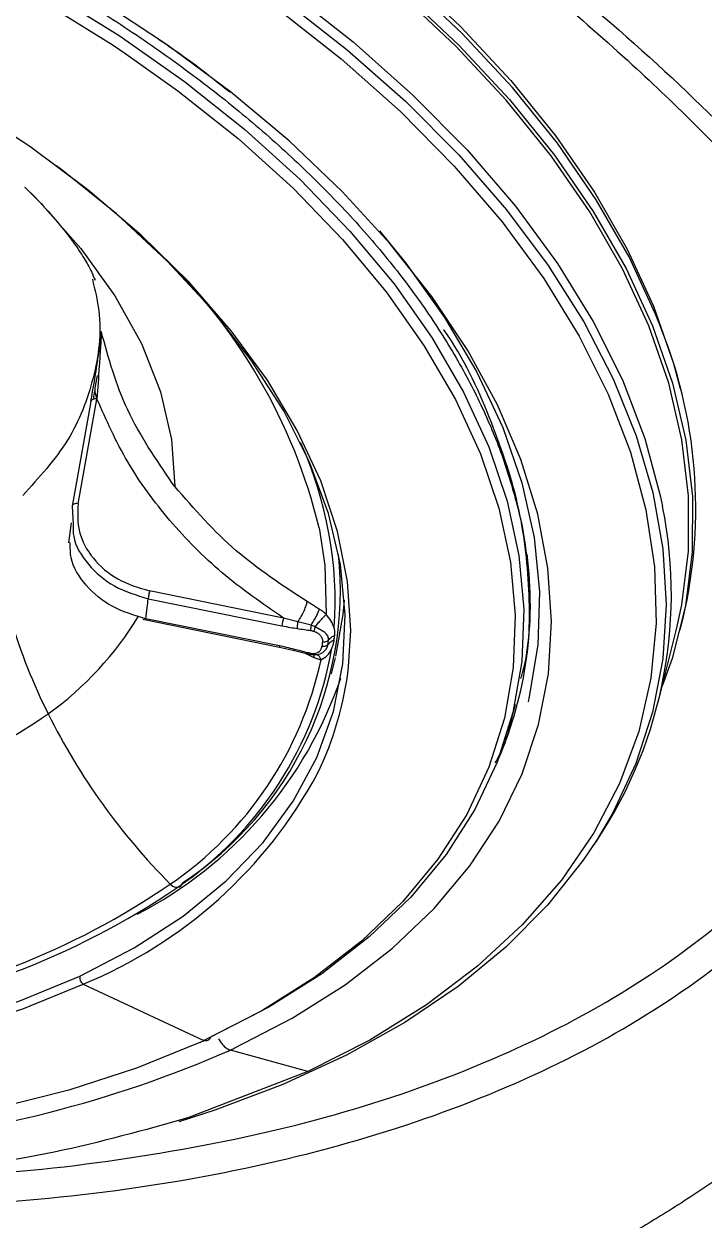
# Model space of a CAD drawing. Extents: x 939 to 1039, y 781 to 934.
# Drawn here: x 969.654 to 971.042, y 868.521 to 870.963 of the extents above; entities that cross this region are included whole.
import ezdxf

# ---------------------------------------------------------------- set-up
doc = ezdxf.new("R2010")
doc.units = 0
doc.header["$MEASUREMENT"] = 0
doc.layers.add('1', color=4, linetype='Continuous')

# ---------------------------------------------------------------- blocks, each defined once
blk = doc.blocks.new('Envoy')
at = {"layer": '1', "color": 3, "linetype": 'Continuous', "lineweight": 25}
for p, q in [((31.1496, 71.0711), (31.1447, 71.0458)), ((31.1439, 71.0397), (31.1486, 71.023)), ((31.1367, 71.0181), (31.0982, 70.8044)), ((31.1106, 70.8093), (31.1491, 71.023)), ((31.3083, 70.8441), (31.3027, 70.8514)), ((31.0982, 70.8044), (31.1002, 70.7668)), ((31.0966, 70.7704), (31.0909, 70.7294)), ((31.5297, 70.5759), (31.2566, 70.6313)), ((31.2535, 70.6153), (31.5267, 70.5599)), ((31.2427, 70.5733), (31.5218, 70.5167)), ((31.5218, 70.5189), (31.2488, 70.5743)), ((31.559, 70.5684), (31.5297, 70.5759)), ((32.3395, 70.551), (32.3456, 70.5754)), ((31.5861, 70.5615), (31.559, 70.5684)), ((31.5944, 70.5579), (31.5861, 70.5615)), ((32.2947, 70.4037), (32.3319, 70.5529)), ((31.5219, 70.5167), (31.5218, 70.5167)), ((31.5219, 70.5167), (31.5521, 70.5096)), ((31.5522, 70.5096), (31.5795, 70.5027)), ((31.5792, 70.5027), (31.5871, 70.5013)), ((31.6274, 70.4619), (31.6356, 70.4946)), ((31.9928, 70.3622), (32.0031, 70.3997)), ((31.1211, 69.8284), (31.367, 69.7132)), ((31.5797, 69.6499), (31.4213, 69.6938)), ((31.5797, 69.6499), (31.3343, 69.5553))]:
    blk.add_line(p, q, dxfattribs=at)
at = {"layer": '1', "color": 3, "linetype": 'Continuous', "lineweight": 25, "flags": 128}
for points in [[(31.7769, 71.8914), (31.891, 71.7837), (31.9941, 71.673), (32.0854, 71.5599), (32.1647, 71.445), (32.2313, 71.3289), (32.2851, 71.2123), (32.3256, 71.0958), (32.3392, 71.0445)], [(32.2957, 71.1795), (32.289, 71.1965), (32.2351, 71.3134), (32.1682, 71.4299), (32.0887, 71.5451), (31.9971, 71.6586), (31.8937, 71.7697), (31.7792, 71.8777)], [(31.7731, 71.8534), (31.8876, 71.7453), (31.991, 71.6342), (32.0826, 71.5208), (32.1621, 71.4055), (32.229, 71.2891), (32.2829, 71.1721), (32.3235, 71.0552), (32.3507, 70.939), (32.3643, 70.8241), (32.3642, 70.7111), (32.3504, 70.6007), (32.323, 70.4934), (32.3035, 70.4391)], [(32.3319, 70.5529), (32.3428, 70.6025), (32.3565, 70.7126), (32.3566, 70.8252), (32.3431, 70.9397), (32.316, 71.0556), (32.2754, 71.1721), (32.2217, 71.2888), (32.155, 71.4048), (32.0758, 71.5197), (31.9844, 71.6329), (31.8813, 71.7436), (31.7672, 71.8514)], [(31.4291, 69.6975), (31.5476, 69.7589), (31.6556, 69.8272), (31.7523, 69.9021), (31.8372, 69.9831), (31.9099, 70.0698), (31.9698, 70.1615), (32.0167, 70.2578), (32.0503, 70.3582), (32.0704, 70.462), (32.0769, 70.5686), (32.0696, 70.6775), (32.0488, 70.7879), (32.0144, 70.8992), (31.9667, 71.0108), (31.906, 71.122), (31.8326, 71.2322), (31.747, 71.3407), (31.6496, 71.4469), (31.541, 71.5501), (31.4219, 71.6498), (31.293, 71.7454), (31.155, 71.8364)], [(31.0523, 71.8534), (31.1944, 71.7648), (31.3276, 71.6712), (31.451, 71.5731), (31.5639, 71.4711), (31.6655, 71.3659), (31.7554, 71.258), (31.8328, 71.1483), (31.8974, 71.0372), (31.9487, 70.9256), (31.9864, 70.8141), (32.0103, 70.7034), (32.0203, 70.5941), (32.0162, 70.487), (31.9981, 70.3827), (31.9662, 70.2818), (31.9205, 70.185), (31.8615, 70.0928), (31.7894, 70.0059), (31.7047, 69.9247), (31.6079, 69.8498), (31.4997, 69.7816), (31.3806, 69.7205)], [(28.5409, 72.2841), (28.679, 72.3092), (28.8395, 72.3293), (29.0054, 72.3407), (29.1759, 72.3435), (29.3498, 72.3375), (29.526, 72.3229), (29.7036, 72.2997), (29.8813, 72.2681), (30.0582, 72.2283), (30.233, 72.1804), (30.4048, 72.1249), (30.5725, 72.062), (30.735, 71.9921), (30.8914, 71.9157), (31.0407, 71.8332), (31.1819, 71.7452), (31.2078, 71.7279)], [(31.6626, 70.4769), (31.6669, 70.5501), (31.6605, 70.6506), (31.6401, 70.7527), (31.6058, 70.8557), (31.558, 70.9587), (31.497, 71.0612), (31.4231, 71.1622), (31.337, 71.2612), (31.2392, 71.3573), (31.1305, 71.45), (31.0117, 71.5385), (30.8835, 71.6221), (30.747, 71.7004), (30.6031, 71.7726), (30.4528, 71.8384)], [(31.5392, 71.857), (31.6718, 71.7523), (31.7938, 71.6436), (31.9044, 71.5315), (32.003, 71.4166), (32.089, 71.2996), (32.1621, 71.1812), (32.2217, 71.0619), (32.2676, 70.9425), (32.2995, 70.8236), (32.3035, 70.8034)], [(31.5162, 71.8212), (31.6476, 71.7174), (31.7685, 71.6097), (31.8781, 71.4986), (31.9758, 71.3848), (32.0611, 71.2688), (32.1335, 71.1514), (32.1926, 71.0332), (32.238, 70.9148), (32.2696, 70.797), (32.2871, 70.6804), (32.2905, 70.5655), (32.2797, 70.4532), (32.2548, 70.344), (32.2158, 70.2384), (32.1632, 70.1372), (32.097, 70.0408), (32.0178, 69.9499), (31.9259, 69.8649), (31.8218, 69.7862), (31.7063, 69.7144), (31.5797, 69.6499)], [(31.5307, 71.838), (31.66, 71.7361), (31.7792, 71.6303), (31.8876, 71.5212), (31.9846, 71.4095), (32.0698, 71.2957), (32.1426, 71.1804), (32.2027, 71.0643), (32.2498, 70.9479), (32.2836, 70.8319), (32.3039, 70.7169), (32.3106, 70.6035), (32.3037, 70.4923), (32.2832, 70.384), (32.2492, 70.279), (32.2019, 70.178), (32.1698, 70.1234)], [(31.2078, 71.7279), (31.3143, 71.6521), (31.437, 71.5546), (31.5492, 71.4533), (31.6502, 71.3487), (31.7395, 71.2415), (31.8165, 71.1324), (31.8807, 71.022), (31.9317, 70.9111), (31.9692, 70.8002), (31.9929, 70.6902), (32.0028, 70.5816), (31.9988, 70.4751), (31.9808, 70.3714), (31.9491, 70.2712), (31.9037, 70.1749), (31.845, 70.0833), (31.7734, 69.9969), (31.6892, 69.9162), (31.593, 69.8417), (31.4854, 69.7739), (31.367, 69.7132)], [(31.1139, 69.8446), (31.2252, 69.9023), (31.3251, 69.9674), (31.4129, 70.0394), (31.488, 70.1178), (31.5498, 70.2019), (31.5978, 70.2911), (31.6316, 70.3848), (31.6509, 70.4821), (31.6558, 70.5826), (31.646, 70.6852), (31.6217, 70.7893), (31.5831, 70.8941), (31.5304, 70.9988), (31.4641, 71.1026), (31.3847, 71.2047), (31.2926, 71.3044), (31.1888, 71.4008), (31.0738, 71.4933)], [(31.003, 71.454), (31.0327, 71.4245), (31.1161, 71.3304), (31.1853, 71.2339), (31.2397, 71.136), (31.2785, 71.0377), (31.3015, 70.94), (31.3083, 70.8441)], [(31.7258, 71.3666), (31.7796, 71.3005), (31.8586, 71.1897), (31.9247, 71.0775), (31.9773, 70.9647), (32.0163, 70.852), (32.0413, 70.74), (32.0522, 70.6295), (32.0489, 70.5211), (32.0315, 70.4154), (32.0289, 70.405)], [(31.359, 69.7095), (31.23, 69.6568), (31.0918, 69.6119), (30.9452, 69.575), (30.7912, 69.5465), (30.6308, 69.5264), (30.4648, 69.515), (30.2943, 69.5123), (30.1205, 69.5182), (29.9442, 69.5328), (29.7666, 69.556), (29.5889, 69.5876), (29.4121, 69.6275), (29.2372, 69.6753), (29.0654, 69.7309), (28.8977, 69.7938), (28.7352, 69.8636), (28.5788, 69.94)], [(31.6023, 70.7602), (31.614, 70.6835), (31.617, 70.5836)], [(31.6364, 70.4977), (31.6518, 70.5833), (31.6544, 70.6123)], [(28.3808, 70.2599), (28.5071, 70.172), (28.6427, 70.0895), (28.7865, 70.0131), (28.9374, 69.9432), (29.0943, 69.8805), (29.256, 69.8253), (29.4212, 69.7782), (29.5888, 69.7395), (29.7573, 69.7095), (29.9257, 69.6883), (30.0924, 69.6763), (30.2564, 69.6733), (30.4163, 69.6796), (30.5709, 69.695), (30.7191, 69.7194), (30.8596, 69.7527), (30.9916, 69.7945), (31.1139, 69.8446)], [(28.3693, 70.2466), (28.4965, 70.1581), (28.633, 70.0751), (28.7778, 69.9981), (28.9298, 69.9277), (29.0877, 69.8646), (29.2505, 69.809), (29.4169, 69.7616), (29.5856, 69.7226), (29.7553, 69.6924), (29.9248, 69.6711), (30.0927, 69.6589), (30.2578, 69.656), (30.4187, 69.6623), (30.5744, 69.6778), (30.7236, 69.7024), (30.8652, 69.7359), (30.998, 69.778), (31.1211, 69.8284)], [(32.1698, 70.1234), (32.1416, 70.0815), (32.0686, 69.9899), (31.9833, 69.9039), (31.8861, 69.8238), (31.7775, 69.7501), (31.6581, 69.6832), (31.5287, 69.6234), (31.3897, 69.5711), (31.3161, 69.5475)]]:
    blk.add_lwpolyline(points, dxfattribs=at)
at = {"layer": '1', "color": 3, "linetype": 'Continuous', "lineweight": 25}
for centre, radius, start, end in [((29.9731, 70.0302), 1.8309, 53.0463, 53.3751), ((30.4984, 70.4931), 1.1358, 13.6051, 46.8721), ((31.3797, 70.7997), 0.9916, 346.9261, 22.5253), ((30.8468, 70.6083), 0.7884, 356.1861, 24.4223), ((31.4148, 70.6242), 0.9066, 324.821, 11.4003), ((32.0836, 70.901), 1.1578, 186.4078, 206.7247), ((30.9291, 70.6336), 0.7168, 303.41, 5.8201), ((31.2297, 70.6047), 0.8039, 336.8283, 7.2687), ((30.6543, 70.9314), 0.6781, 305.6421, 328.7666), ((31.6743, 70.54), 0.149, 166.0656, 172.3061), ((30.9897, 70.61), 0.6483, 353.049, 353.8527), ((30.8953, 70.6419), 0.7443, 304.2143, 350.1421), ((31.5251, 70.5178), 0.00348, 160.959, 198.318), ((30.8786, 70.6473), 0.7444, 304.3603, 347.8461), ((30.9952, 70.5523), 0.6717, 334.0834, 353.5549), ((30.8371, 70.7309), 0.8559, 297.4023, 341.0754), ((30.3462, 71.3998), 1.2385, 278.7453, 304.5994), ((32.2406, 70.9714), 1.3297, 206.39, 224.9004), ((30.7575, 70.7134), 0.9568, 292.335, 331.6238), ((31.3128, 70.0376), 0.0113, 275.2692, 347.9828), ((30.4172, 71.34), 1.5904, 276.7314, 304.3148), ((30.4227, 71.3086), 1.5476, 277.8413, 304.475), ((31.3131, 70.0459), 0.0195, 222.2565, 272.0198), ((31.1295, 69.8419), 0.0159, 170.2909, 237.9478), ((30.4616, 71.8852), 2.3923, 274.848, 293.6513), ((30.701, 71.1546), 1.5878, 294.4828, 294.8023), ((30.6607, 71.3412), 1.8145, 294.7832, 295.0561)]:
    blk.add_arc(centre, radius, start, end, dxfattribs=at)
for points, knots in [([(28.0905, 72.1846), (28.1108, 72.1936), (28.1697, 72.22), (28.2739, 72.2588), (28.4052, 72.2985), (28.5437, 72.3311), (28.6887, 72.3565), (28.8394, 72.3746), (28.995, 72.3852), (29.1546, 72.3884), (29.3174, 72.3839), (29.4825, 72.372), (29.6491, 72.3525), (29.8162, 72.3257), (29.9829, 72.2916), (30.1484, 72.2505), (30.3117, 72.2025), (30.472, 72.148), (30.6284, 72.0871), (30.7801, 72.0203), (30.9262, 71.948), (31.066, 71.8704), (31.1988, 71.7881), (31.3237, 71.7015), (31.4402, 71.6111), (31.5476, 71.5173), (31.6454, 71.4208), (31.7331, 71.3221), (31.8102, 71.2216), (31.8764, 71.12), (31.9313, 71.0177), (31.975, 70.9154), (32.0058, 70.8137), (32.0225, 70.7408), (32.0253, 70.7025), (32.0257, 70.6973)], [0, 0, 0, 0, 0.016539, 0.048071, 0.079606, 0.11114, 0.14268, 0.174226, 0.205781, 0.237346, 0.268918, 0.300499, 0.332084, 0.363676, 0.39527, 0.426865, 0.458461, 0.490055, 0.521645, 0.55323, 0.584808, 0.616377, 0.647937, 0.679486, 0.711023, 0.742549, 0.774064, 0.805572, 0.837078, 0.868587, 0.900112, 0.93167, 0.963283, 0.994978, 1, 1, 1, 1]), ([(31.8806, 72.0045), (31.9473, 71.9529), (32.0734, 71.8553), (32.2369, 71.7116), (32.371, 71.5836), (32.4781, 71.4726), (32.5583, 71.3831), (32.6233, 71.3063), (32.6852, 71.2288), (32.7556, 71.1344), (32.8321, 71.0206), (32.9099, 70.889), (32.9503, 70.7996), (32.9719, 70.7517)], [0, 0, 0, 0, 0.1270911, 0.2405058, 0.3401232, 0.4258657, 0.497701, 0.5473374, 0.6047244, 0.6788271, 0.7695329, 0.8766708, 1, 1, 1, 1]), ([(31.932, 72.0063), (32.0225, 71.935), (32.204, 71.7918), (32.4447, 71.5651), (32.6588, 71.3341), (32.8396, 71.1029), (32.988, 70.8759), (33.0547, 70.7332), (33.0881, 70.6619)], [0, 0, 0, 0, 0.1654, 0.331615, 0.498458, 0.665675, 0.832967, 1, 1, 1, 1]), ([(31.2749, 71.7576), (31.2942, 71.7446), (31.3454, 71.7099), (31.3915, 71.6729), (31.4202, 71.6498)], [0, 0, 0, 0, 0.3770405, 1, 1, 1, 1]), ([(31.0011, 71.4557), (31.0018, 71.4551), (31.0214, 71.4372), (31.0507, 71.405), (31.0879, 71.3614), (31.1142, 71.3244), (31.1319, 71.295), (31.1417, 71.275), (31.1452, 71.265), (31.1449, 71.2658), (31.1449, 71.2661)], [0, 0, 0, 0, 0.005948, 0.158032, 0.308815, 0.459087, 0.609873, 0.762424, 0.918821, 1, 1, 1, 1]), ([(31.1396, 71.2678), (31.1448, 71.2462), (31.1616, 71.1768), (31.146, 71.065), (31.0973, 70.936), (31.0309, 70.8627), (30.9977, 70.826)], [0, 0, 0, 0, 0.130549, 0.420366, 0.710183, 1, 1, 1, 1]), ([(31.1367, 71.0181), (31.1414, 71.0451), (31.1477, 71.0808), (31.1541, 71.1258), (31.1565, 71.1451), (31.1572, 71.1536), (31.1575, 71.1573)], [0, 0, 0, 0, 0.6207449, 0.8180868, 0.9190618, 1, 1, 1, 1]), ([(31.1578, 71.1605), (31.1578, 71.1596), (31.1578, 71.1578), (31.1576, 71.1525), (31.1571, 71.1421), (31.1557, 71.1203), (31.1528, 71.0779), (31.1506, 71.045), (31.1491, 71.023)], [0, 0, 0, 0, 0.025962, 0.053003, 0.111392, 0.235195, 0.490336, 1, 1, 1, 1]), ([(31.1575, 71.1573), (31.1575, 71.1581), (31.1575, 71.1596), (31.1577, 71.1602), (31.1578, 71.1605)], [0, 0, 0, 0, 0.514794, 1, 1, 1, 1]), ([(31.3027, 70.8514), (31.2694, 70.9002), (31.2027, 70.9979), (31.1728, 71.1063), (31.1578, 71.1605)], [0, 0, 0, 0, 0.50007, 1, 1, 1, 1]), ([(32.0142, 70.4523), (32.0154, 70.4562), (32.033, 70.5139), (32.0338, 70.6332), (32.0149, 70.8079), (31.9527, 70.9857), (31.8989, 71.1055), (31.8569, 71.164), (31.8567, 71.1643)], [0, 0, 0, 0, 0.017974, 0.263127, 0.508279, 0.753432, 0.998583, 1, 1, 1, 1]), ([(31.1447, 71.0458), (31.1449, 71.0461), (31.1452, 71.0466), (31.1442, 71.0398), (31.143, 71.0328), (31.1415, 71.0241), (31.1411, 71.0224)], [0, 0, 0, 0, 0.184784, 0.416808, 0.884359, 1, 1, 1, 1]), ([(31.1453, 71.0351), (31.1453, 71.0371), (31.1453, 71.0405), (31.145, 71.0413), (31.1448, 71.0417)], [0, 0, 0, 0, 0.5823629, 1, 1, 1, 1]), ([(31.1491, 71.023), (31.1476, 71.0231), (31.1444, 71.0234), (31.1404, 71.0224), (31.1375, 71.0206), (31.137, 71.0189), (31.1367, 71.0181)], [0, 0, 0, 0, 0.250023, 0.500078, 0.75006, 1, 1, 1, 1]), ([(31.5297, 70.5759), (31.4868, 70.6055), (31.4009, 70.6649), (31.2949, 70.7735), (31.2069, 70.8927), (31.1684, 70.9796), (31.1491, 71.023)], [0, 0, 0, 0, 0.249337, 0.499136, 0.749362, 1, 1, 1, 1]), ([(30.6626, 69.4364), (30.7183, 69.436), (30.9018, 69.4346), (31.1966, 69.4664), (31.5396, 69.5304), (31.8526, 69.6269), (32.1313, 69.7518), (32.3706, 69.9037), (32.5667, 70.0799), (32.7157, 70.2773), (32.8167, 70.4925), (32.8616, 70.7223), (32.8703, 70.8907), (32.8491, 70.9823), (32.8468, 70.9921)], [0, 0, 0, 0, 0.041227, 0.135967, 0.230706, 0.325446, 0.420185, 0.514925, 0.609665, 0.704404, 0.799144, 0.893884, 0.988623, 1, 1, 1, 1]), ([(31.5779, 70.6094), (31.5277, 70.6423), (31.4245, 70.7099), (31.3477, 70.7986), (31.3083, 70.8441)], [0, 0, 0, 0, 0.486998, 1, 1, 1, 1]), ([(31.1106, 70.8093), (31.109, 70.8095), (31.1059, 70.8097), (31.1019, 70.8087), (31.099, 70.8069), (31.0984, 70.8052), (31.0982, 70.8044)], [0, 0, 0, 0, 0.249986, 0.499999, 0.749972, 1, 1, 1, 1]), ([(31.1106, 70.8093), (31.1097, 70.79), (31.1079, 70.7512), (31.1384, 70.6961), (31.189, 70.6516), (31.2341, 70.638), (31.2566, 70.6313)], [0, 0, 0, 0, 0.247078, 0.497576, 0.749292, 1, 1, 1, 1]), ([(31.1002, 70.7668), (31.1002, 70.7587), (31.1002, 70.7301), (31.1288, 70.6838), (31.1818, 70.637), (31.2296, 70.6226), (31.2535, 70.6153)], [0, 0, 0, 0, 0.1146889, 0.4095193, 0.7039302, 1, 1, 1, 1]), ([(31.2488, 70.5743), (31.225, 70.5815), (31.1773, 70.5958), (31.1238, 70.6414), (31.0942, 70.6891), (31.0945, 70.7196), (31.0946, 70.7301)], [0, 0, 0, 0, 0.283716, 0.567182, 0.850239, 1, 1, 1, 1]), ([(31.2566, 70.6313), (31.2562, 70.6299), (31.2556, 70.6273), (31.2547, 70.6227), (31.2539, 70.6184), (31.2536, 70.6164), (31.2535, 70.6153)], [0, 0, 0, 0, 0.250106, 0.500035, 0.750056, 1, 1, 1, 1]), ([(31.2488, 70.5743), (31.2499, 70.5819), (31.2518, 70.5955), (31.253, 70.6093), (31.2535, 70.6153)], [0, 0, 0, 0, 0.5599378, 1, 1, 1, 1]), ([(31.559, 70.5684), (31.5614, 70.5719), (31.5662, 70.5792), (31.5722, 70.5909), (31.5765, 70.6016), (31.5774, 70.6069), (31.5779, 70.6094)], [0, 0, 0, 0, 0.251105, 0.510633, 0.764637, 1, 1, 1, 1]), ([(31.603, 70.5939), (31.5983, 70.5969), (31.5899, 70.6022), (31.5816, 70.6072), (31.5779, 70.6094)], [0, 0, 0, 0, 0.558864, 1, 1, 1, 1]), ([(31.2488, 70.5743), (31.2487, 70.5735), (31.2486, 70.5722), (31.2488, 70.5723), (31.2488, 70.5723)], [0, 0, 0, 0, 0.623585, 1, 1, 1, 1]), ([(31.5861, 70.5615), (31.588, 70.5645), (31.5919, 70.5707), (31.597, 70.5798), (31.6009, 70.588), (31.6023, 70.592), (31.603, 70.5939)], [0, 0, 0, 0, 0.250194, 0.506691, 0.759682, 1, 1, 1, 1]), ([(31.5944, 70.5579), (31.5965, 70.5606), (31.6009, 70.5659), (31.6073, 70.5732), (31.6129, 70.5795), (31.6156, 70.5823), (31.617, 70.5836)], [0, 0, 0, 0, 0.24961, 0.505278, 0.75816, 1, 1, 1, 1]), ([(31.617, 70.5836), (31.6144, 70.5857), (31.6099, 70.5893), (31.6051, 70.5925), (31.603, 70.5939)], [0, 0, 0, 0, 0.560434, 1, 1, 1, 1]), ([(31.6334, 70.5558), (31.6317, 70.5601), (31.6284, 70.568), (31.6206, 70.5787), (31.617, 70.5836)], [0, 0, 0, 0, 0.536259, 1, 1, 1, 1]), ([(31.5267, 70.5599), (31.5324, 70.5588), (31.5427, 70.5568), (31.5531, 70.5552), (31.5576, 70.5546)], [0, 0, 0, 0, 0.559961, 1, 1, 1, 1]), ([(31.559, 70.5684), (31.5588, 70.5672), (31.5583, 70.5647), (31.5578, 70.5608), (31.5576, 70.5571), (31.5576, 70.5554), (31.5576, 70.5546)], [0, 0, 0, 0, 0.243102, 0.499931, 0.756912, 1, 1, 1, 1]), ([(31.5576, 70.5546), (31.5627, 70.5538), (31.5718, 70.5525), (31.581, 70.551), (31.585, 70.5504)], [0, 0, 0, 0, 0.560015, 1, 1, 1, 1]), ([(31.5861, 70.5615), (31.5859, 70.5604), (31.5856, 70.5584), (31.5852, 70.5553), (31.585, 70.5525), (31.585, 70.5511), (31.585, 70.5504)], [0, 0, 0, 0, 0.245427, 0.499873, 0.754544, 1, 1, 1, 1]), ([(31.585, 70.5504), (31.5862, 70.5502), (31.5883, 70.5498), (31.5904, 70.5492), (31.5913, 70.549)], [0, 0, 0, 0, 0.559755, 1, 1, 1, 1]), ([(31.5944, 70.5579), (31.5941, 70.5571), (31.5936, 70.5553), (31.5927, 70.5528), (31.592, 70.5506), (31.5916, 70.5495), (31.5913, 70.549)], [0, 0, 0, 0, 0.246627, 0.500054, 0.753549, 1, 1, 1, 1]), ([(31.5913, 70.549), (31.5933, 70.5483), (31.5972, 70.5468), (31.6023, 70.5433), (31.6067, 70.5387), (31.6092, 70.5329), (31.6092, 70.5289), (31.6091, 70.5268)], [0, 0, 0, 0, 0.150688, 0.314267, 0.496068, 0.733806, 1, 1, 1, 1]), ([(31.6215, 70.5307), (31.6215, 70.533), (31.6215, 70.5379), (31.6165, 70.5446), (31.607, 70.551), (31.5986, 70.5556), (31.5944, 70.5579)], [0, 0, 0, 0, 0.228154, 0.472294, 0.731038, 1, 1, 1, 1]), ([(31.6343, 70.5406), (31.6344, 70.5432), (31.6348, 70.5485), (31.6339, 70.5533), (31.6334, 70.5558)], [0, 0, 0, 0, 0.486932, 1, 1, 1, 1]), ([(31.6091, 70.5268), (31.609, 70.5251), (31.6086, 70.5221), (31.6083, 70.5191), (31.6081, 70.5178)], [0, 0, 0, 0, 0.560062, 1, 1, 1, 1]), ([(31.6215, 70.5307), (31.6208, 70.5299), (31.6193, 70.5284), (31.6162, 70.527), (31.6127, 70.5263), (31.6103, 70.5266), (31.6091, 70.5268)], [0, 0, 0, 0, 0.244129, 0.499982, 0.755801, 1, 1, 1, 1]), ([(31.6205, 70.5217), (31.6225, 70.5239), (31.626, 70.5278), (31.631, 70.5304), (31.6332, 70.5315)], [0, 0, 0, 0, 0.560615, 1, 1, 1, 1]), ([(31.6205, 70.5217), (31.6207, 70.5234), (31.621, 70.5264), (31.6213, 70.5294), (31.6215, 70.5307)], [0, 0, 0, 0, 0.559912, 1, 1, 1, 1]), ([(31.6215, 70.5307), (31.6235, 70.5329), (31.627, 70.5368), (31.6321, 70.5394), (31.6343, 70.5406)], [0, 0, 0, 0, 0.5601111, 1, 1, 1, 1]), ([(31.6286, 70.5145), (31.6297, 70.5174), (31.6319, 70.5232), (31.6328, 70.5287), (31.6332, 70.5315)], [0, 0, 0, 0, 0.49241, 1, 1, 1, 1]), ([(31.5526, 70.5118), (31.5469, 70.5132), (31.5366, 70.5158), (31.5263, 70.518), (31.5218, 70.5189)], [0, 0, 0, 0, 0.559967, 1, 1, 1, 1]), ([(31.5519, 70.5097), (31.552, 70.5098), (31.552, 70.5099), (31.5524, 70.5111), (31.5526, 70.5118)], [0, 0, 0, 0, 0.496385, 1, 1, 1, 1]), ([(31.5798, 70.5048), (31.5747, 70.5061), (31.5656, 70.5084), (31.5566, 70.5107), (31.5526, 70.5118)], [0, 0, 0, 0, 0.560024, 1, 1, 1, 1]), ([(31.5758, 70.5036), (31.5774, 70.5027), (31.5827, 70.4998), (31.5881, 70.4973), (31.5918, 70.4956)], [0, 0, 0, 0, 0.296572, 1, 1, 1, 1]), ([(31.5796, 70.5039), (31.5795, 70.5035), (31.5793, 70.5027), (31.5793, 70.5026), (31.5794, 70.5032), (31.5797, 70.5043), (31.5798, 70.5048)], [0, 0, 0, 0, 0.245468, 0.499892, 0.754525, 1, 1, 1, 1]), ([(31.5862, 70.5037), (31.585, 70.5038), (31.5829, 70.5041), (31.5808, 70.5046), (31.5798, 70.5048)], [0, 0, 0, 0, 0.559808, 1, 1, 1, 1]), ([(31.5862, 70.5037), (31.5882, 70.5036), (31.5925, 70.5034), (31.5982, 70.5047), (31.6032, 70.5075), (31.6069, 70.5119), (31.6077, 70.5157), (31.6081, 70.5178)], [0, 0, 0, 0, 0.155735, 0.323802, 0.504779, 0.72669, 1, 1, 1, 1]), ([(31.5879, 70.5017), (31.5877, 70.5015), (31.5873, 70.5011), (31.5866, 70.5015), (31.5863, 70.5029), (31.5862, 70.5037)], [0, 0, 0, 0, 0.27704, 0.56207, 1, 1, 1, 1]), ([(31.5879, 70.5017), (31.5924, 70.5015), (31.6011, 70.5011), (31.6097, 70.5047), (31.6119, 70.5073), (31.6119, 70.5073)], [0, 0, 0, 0, 0.508657, 0.998175, 1, 1, 1, 1]), ([(31.5905, 70.5018), (31.5906, 70.5016), (31.5916, 70.5004), (31.5917, 70.4978), (31.5918, 70.4956)], [0, 0, 0, 0, 0.144639, 1, 1, 1, 1]), ([(31.5973, 70.5015), (31.5978, 70.5013), (31.6001, 70.5007), (31.6034, 70.4971), (31.6053, 70.4927), (31.6063, 70.4905)], [0, 0, 0, 0, 0.136385, 0.577791, 1, 1, 1, 1]), ([(31.6063, 70.4905), (31.6108, 70.493), (31.6204, 70.4983), (31.6258, 70.5088), (31.6286, 70.5145)], [0, 0, 0, 0, 0.463734, 1, 1, 1, 1]), ([(31.6205, 70.5217), (31.6198, 70.521), (31.6183, 70.5194), (31.6152, 70.518), (31.6117, 70.5174), (31.6093, 70.5177), (31.6081, 70.5178)], [0, 0, 0, 0, 0.244191, 0.500036, 0.75585, 1, 1, 1, 1]), ([(31.6119, 70.5073), (31.6144, 70.5096), (31.619, 70.5142), (31.62, 70.5192), (31.6205, 70.5217)], [0, 0, 0, 0, 0.517714, 1, 1, 1, 1]), ([(31.5918, 70.4956), (31.5946, 70.4944), (31.5995, 70.4923), (31.6042, 70.4911), (31.6063, 70.4905)], [0, 0, 0, 0, 0.558952, 1, 1, 1, 1]), ([(29.2496, 69.5652), (29.3825, 69.5313), (29.6484, 69.4637), (30.0529, 69.4014), (30.4528, 69.3694), (30.8422, 69.3709), (31.2143, 69.4052), (31.5626, 69.4718), (31.8813, 69.5695), (32.1648, 69.6968), (32.4086, 69.8513), (32.6073, 70.0308), (32.7621, 70.2309), (32.8226, 70.3789), (32.8529, 70.453)], [0, 0, 0, 0, 0.083333, 0.166667, 0.25, 0.333333, 0.416667, 0.5, 0.583333, 0.666667, 0.75, 0.833333, 0.916667, 1, 1, 1, 1]), ([(31.997, 70.3812), (31.9913, 70.3538), (31.9838, 70.3186), (31.9653, 70.2867), (31.9611, 70.2795)], [0, 0, 0, 0, 0.775444, 1, 1, 1, 1]), ([(32.9709, 70.0229), (32.9432, 69.9719), (32.8882, 69.8707), (32.7668, 69.7245), (32.6448, 69.6072), (32.5342, 69.5166), (32.4449, 69.4503), (32.3503, 69.3864), (32.2501, 69.3248), (32.1437, 69.2651), (32.042, 69.2133), (31.9469, 69.1689), (31.8598, 69.131), (31.7646, 69.0929), (31.6675, 69.0573), (31.5668, 69.0237), (31.4719, 68.9949), (31.3676, 68.9663), (31.2521, 68.9381), (31.1286, 68.9124), (31.0025, 68.8903), (30.8807, 68.8728), (30.7496, 68.8582), (30.6175, 68.8478), (30.4861, 68.8417), (30.32, 68.8391), (30.1174, 68.8446), (29.8758, 68.8645), (29.6329, 68.8976), (29.4256, 68.9372), (29.2538, 68.9772), (29.1167, 69.0134), (28.9798, 69.0538), (28.8456, 69.0976), (28.7131, 69.145), (28.5783, 69.1975), (28.4427, 69.255), (28.3029, 69.3192), (28.1558, 69.3923), (28.011, 69.4707), (27.8577, 69.5607), (27.7238, 69.6462), (27.5788, 69.7464), (27.4444, 69.8472), (27.3052, 69.9621), (27.1781, 70.0775), (27.0577, 70.1973), (26.9845, 70.2809), (26.9477, 70.323)], [0, 0, 0, 0, 0.043421, 0.086078, 0.128293, 0.148785, 0.16961, 0.190778, 0.21052, 0.231067, 0.252427, 0.266393, 0.281231, 0.296943, 0.313535, 0.327874, 0.343949, 0.356773, 0.374294, 0.394273, 0.409275, 0.426823, 0.444101, 0.462045, 0.479205, 0.495577, 0.52648, 0.556828, 0.5874, 0.618565, 0.635629, 0.653257, 0.671446, 0.688947, 0.706111, 0.724303, 0.743522, 0.762013, 0.783132, 0.806873, 0.826316, 0.853461, 0.870746, 0.898433, 0.923534, 0.947928, 0.973799, 1, 1, 1, 1]), ([(26.7711, 70.1836), (26.8366, 70.1109), (26.9672, 69.9658), (27.2001, 69.759), (27.4559, 69.5635), (27.7343, 69.3817), (28.0316, 69.2154), (28.3448, 69.0666), (28.6705, 68.9372), (29.0053, 68.8288), (29.346, 68.743), (29.6893, 68.6809), (30.0315, 68.6431), (30.3689, 68.6298), (30.6979, 68.6404), (31.0159, 68.6736), (31.3207, 68.7279), (31.6101, 68.8017), (31.882, 68.8929), (32.134, 68.9993), (32.3641, 69.1187), (32.5705, 69.2492), (32.7513, 69.3888), (32.9038, 69.5363), (33.0289, 69.6904), (33.0844, 69.7978), (33.1124, 69.8519)], [0, 0, 0, 0, 0.043425, 0.086605, 0.129544, 0.172259, 0.214759, 0.257038, 0.299085, 0.340899, 0.382496, 0.423931, 0.465199, 0.506214, 0.546967, 0.587521, 0.627993, 0.668502, 0.709058, 0.749698, 0.79048, 0.831496, 0.872861, 0.91468, 0.957042, 1, 1, 1, 1]), ([(31.3343, 69.5553), (31.2451, 69.5303), (31.0667, 69.4802), (30.7695, 69.4378), (30.4568, 69.4206), (30.1317, 69.4309), (29.8002, 69.4682), (29.4679, 69.5318), (29.1406, 69.6206), (28.8236, 69.7332), (28.5231, 69.8678), (28.2416, 70.0209), (28.0766, 70.1368), (27.994, 70.1947)], [0, 0, 0, 0, 0.090909, 0.181818, 0.272727, 0.363637, 0.454546, 0.545455, 0.636364, 0.727273, 0.818182, 0.909091, 1, 1, 1, 1]), ([(31.3806, 69.7205), (31.38, 69.719), (31.3789, 69.7159), (31.3756, 69.7132), (31.3716, 69.712), (31.3685, 69.7128), (31.367, 69.7132)], [0, 0, 0, 0, 0.250006, 0.500037, 0.750052, 1, 1, 1, 1]), ([(31.3973, 69.7167), (31.3989, 69.714), (31.402, 69.7087), (31.4079, 69.702), (31.4145, 69.6967), (31.419, 69.6948), (31.4213, 69.6938)], [0, 0, 0, 0, 0.2500063, 0.5000008, 0.749967, 1, 1, 1, 1])]:
    blk.add_open_spline(points, degree=3, knots=knots, dxfattribs=at)

msp = doc.modelspace()

# ---------------------------------------------------------------- block references
at = {"layer": '1'}
msp.add_blockref('Envoy', (938.6538, 799.1744), dxfattribs=at)

doc.saveas('drawing.dxf')
